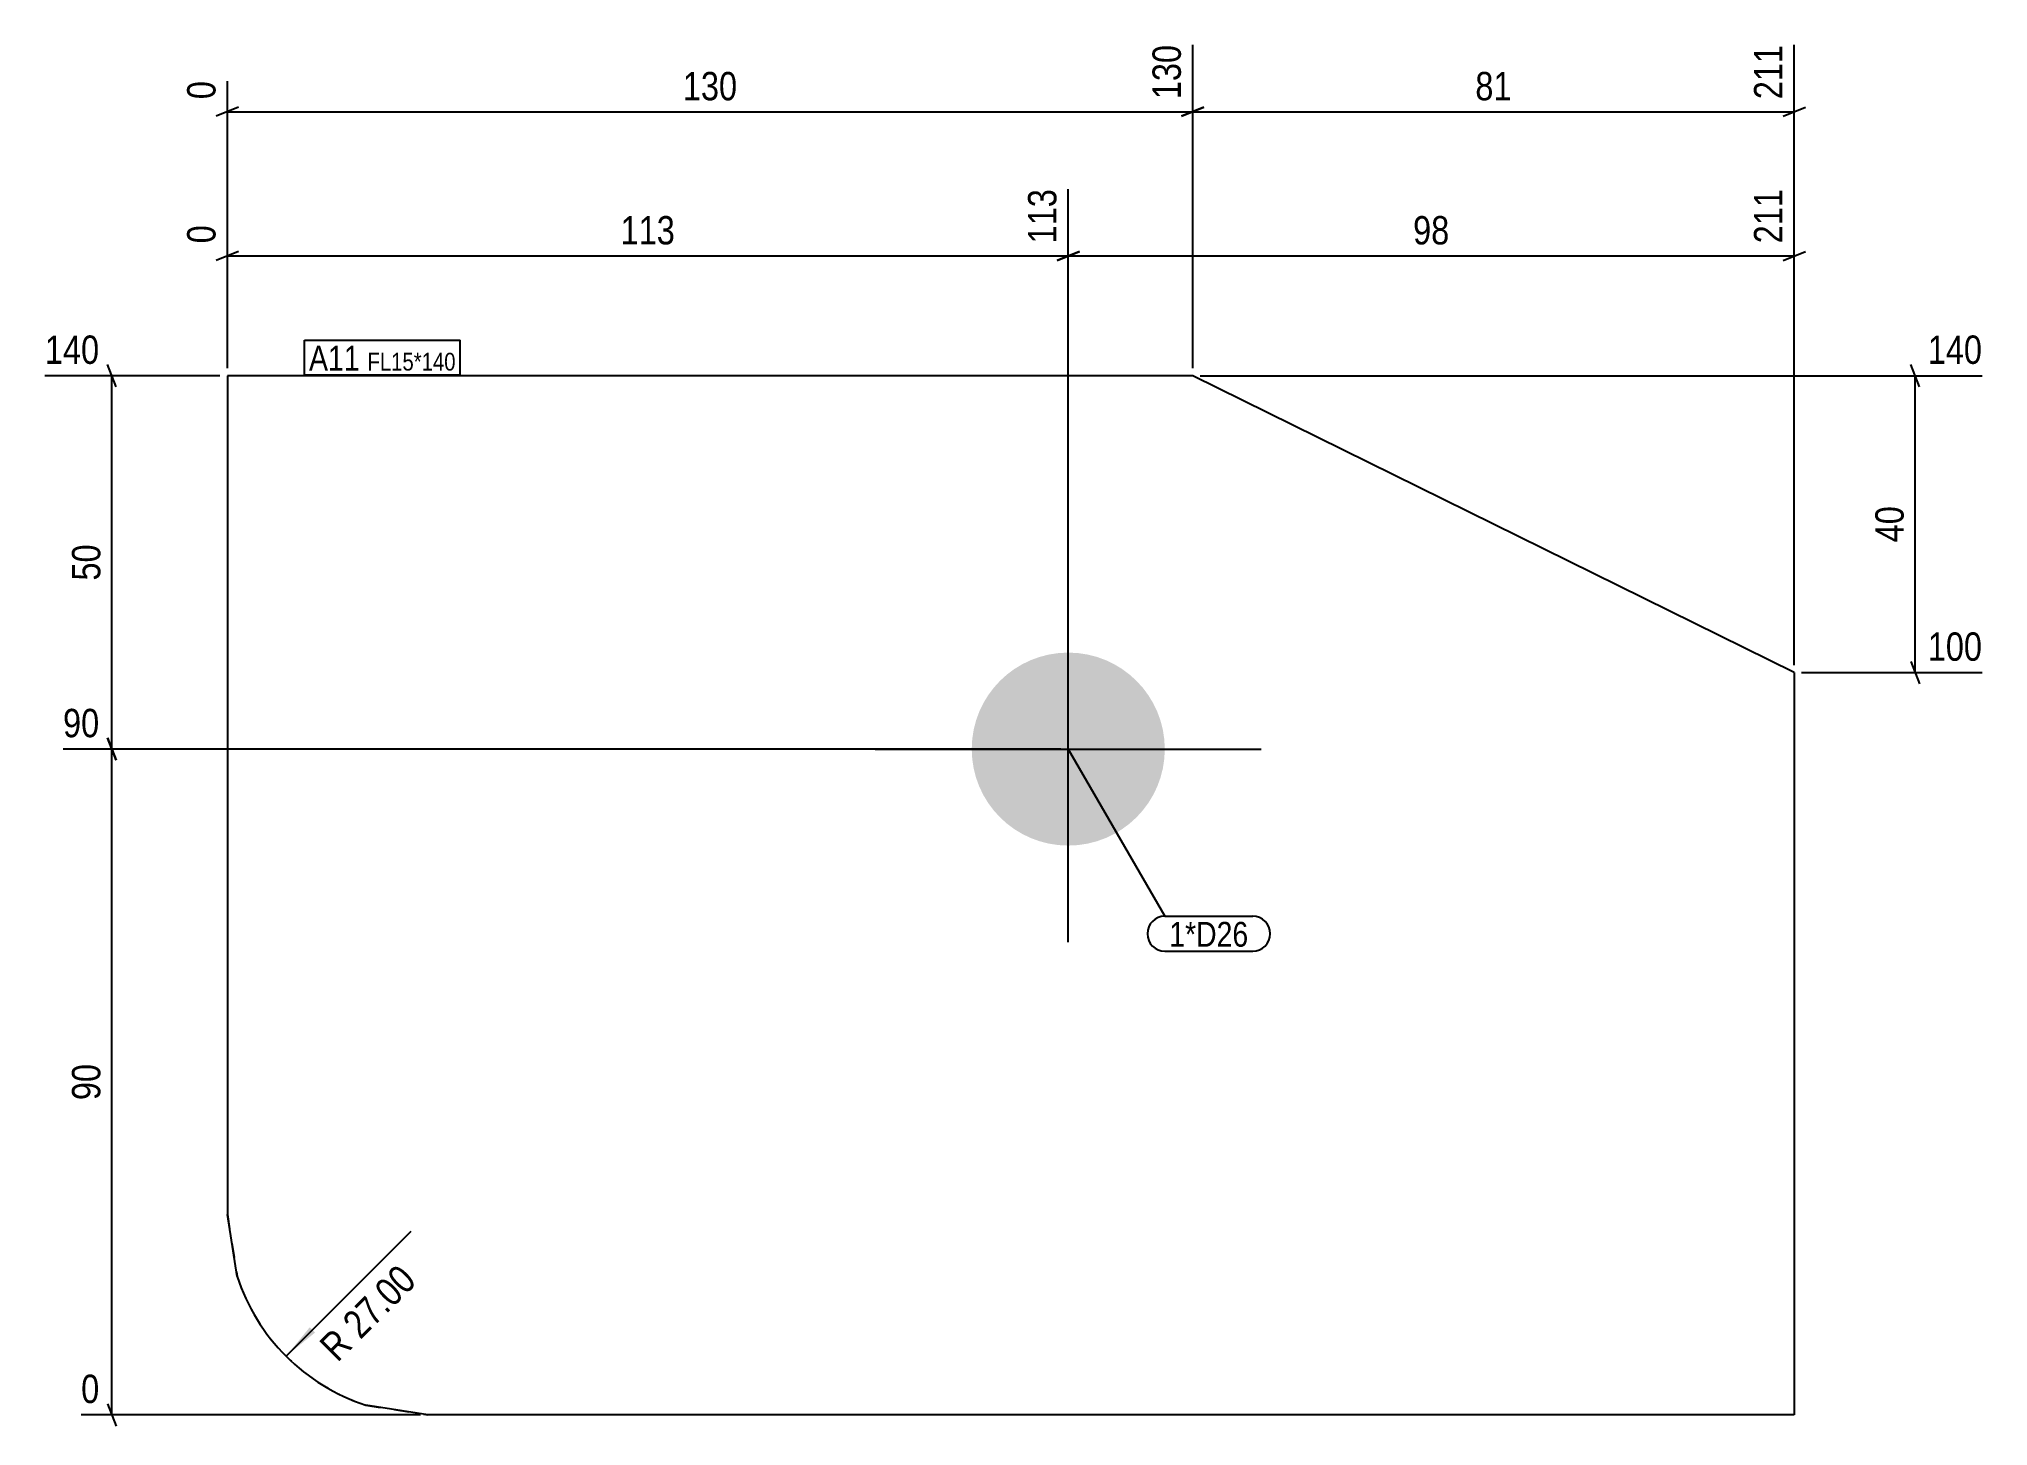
# Model space of a CAD drawing. Header units: millimetres. Extents: x 2 to 265, y 3 to 190.
import ezdxf

# ---------------------------------------------------------------- set-up
doc = ezdxf.new("R2010")
doc.units = ezdxf.units.MM
doc.linetypes.add('DXK_LINE_DOT2', pattern=[3.9198, 1.9599, -1.9599])
for name, color, linetype in [('MÅLSÆTNING', 7, 'Continuous'), ('STÅL', 7, 'Continuous'), ('TEKST', 7, 'Continuous')]:
    doc.layers.add(name, color=color, linetype=linetype)
doc.styles.add('Arial Narrow', font='ARIALN.TTF', dxfattribs={"height": 0.2})

msp = doc.modelspace()

# ---------------------------------------------------------------- hatches: boundary and pattern name
at = {"layer": 'MÅLSÆTNING', "linetype": 'Continuous'}
msp.add_hatch(color=7, dxfattribs=at).paths.add_polyline_path([(39.37, 15.59), (35.48, 12.41), (38.66, 16.3)])
at = {"layer": 'STÅL', "linetype": 'Continuous'}
msp.add_hatch(color=3, dxfattribs=at).paths.add_polyline_path([(140.81, 107.2, -1), (140.81, 81.2, -1)])

# ---------------------------------------------------------------- linework, layer by layer
at = {"layer": 'MÅLSÆTNING', "color": 7, "linetype": 'Continuous'}
for p, q in [((157.57, 145.5), (157.57, 189.07)), ((157.57, 145.5), (157.57, 189.07)), ((29.07, 180.66), (26.07, 179.46)), ((27.57, 180.06), (157.57, 180.06)), ((159.07, 180.66), (156.07, 179.46)), ((156.07, 179.46), (159.07, 180.66)), ((157.57, 180.06), (238.57, 180.06)), ((237.07, 179.46), (240.07, 180.66)), ((140.81, 95.2), (140.81, 169.65)), ((140.81, 95.2), (140.81, 169.65)), ((238.57, 105.5), (238.57, 169.65)), ((27.57, 145.5), (27.57, 164.78)), ((29.07, 161.24), (26.07, 160.04)), ((27.57, 160.64), (140.81, 160.64)), ((142.31, 161.24), (139.31, 160.04)), ((139.31, 160.04), (142.31, 161.24)), ((140.81, 160.64), (238.57, 160.64)), ((237.07, 160.04), (240.07, 161.24)), ((26.57, 144.5), (3, 144.5)), ((12.61, 143), (11.41, 146)), ((12.01, 94.2), (12.01, 144.5)), ((158.57, 144.5), (263.87, 144.5)), ((255.46, 143), (254.26, 146)), ((254.86, 104.5), (254.86, 144.5)), ((254.26, 106), (255.46, 103)), ((239.57, 104.5), (263.87, 104.5)), ((11.41, 95.7), (12.61, 92.7)), ((12.61, 92.7), (11.41, 95.7)), ((139.81, 94.2), (5.44, 94.2)), ((139.81, 94.2), (5.44, 94.2)), ((12.01, 4.5), (12.01, 94.2)), ((35.48, 12.41), (52.32, 29.26)), ((11.41, 6), (12.61, 3)), ((53.57, 4.5), (7.88, 4.5))]:
    msp.add_line(p, q, dxfattribs=at)
msp.add_arc((54.57, 31.5), 27, 198, 252, dxfattribs=at)
at = {"layer": 'STÅL', "color": 2, "linetype": 'Continuous'}
for p, q in [((27.57, 144.5), (27.57, 31.5)), ((157.57, 144.5), (27.57, 144.5)), ((238.57, 104.5), (157.57, 144.5)), ((238.57, 104.5), (238.57, 4.5)), ((28.89, 23.16), (27.57, 31.5)), ((54.57, 4.5), (46.22, 5.82)), ((238.57, 4.5), (54.57, 4.5))]:
    msp.add_line(p, q, dxfattribs=at)
at = {"layer": 'STÅL', "color": 3, "linetype": 'Continuous'}
for p, q in [((140.81, 68.2), (140.81, 120.2)), ((114.81, 94.2), (166.81, 94.2))]:
    msp.add_line(p, q, dxfattribs=at)
at = {"layer": 'STÅL', "color": 7, "linetype": 'DXK_LINE_DOT2'}
for p, q in [((27.57, 31.5), (28.89, 23.16)), ((46.22, 5.82), (54.57, 4.5))]:
    msp.add_line(p, q, dxfattribs=at)
at = {"layer": 'STÅL', "color": 2, "linetype": 'Continuous'}
msp.add_arc((54.57, 31.5), 27, 198, 252, dxfattribs=at)
at = {"layer": 'STÅL', "color": 7, "linetype": 'DXK_LINE_DOT2'}
msp.add_arc((54.57, 31.5), 27, 198, 252, dxfattribs=at)

# ---------------------------------------------------------------- wipeouts: each hides what was drawn before it
at = {"color": 0}
msp.add_wipeout([(165.06, 67.58), (165.06, 71.08), (154.41, 71.08), (154.41, 67.58)], dxfattribs=at).dxf.layer = 'TEKST'

# ---------------------------------------------------------------- next in the draw order: wipeouts: each hides what was drawn before it
at = {"color": 0, "linetype": 'Continuous'}
for points in [[(156.77, 189.87), (151.17, 189.87), (151.17, 180.96), (156.77, 180.96)], [(140.01, 170.45), (134.41, 170.45), (134.41, 161.54), (140.01, 161.54)], [(237.77, 170.45), (232.17, 170.45), (232.17, 161.54), (237.77, 161.54)], [(26.77, 165.58), (21.17, 165.58), (21.17, 161.54), (26.77, 161.54)], [(11.11, 145.3), (11.11, 150.9), (2.2, 150.9), (2.2, 145.3)], [(264.67, 145.3), (264.67, 150.9), (255.76, 150.9), (255.76, 145.3)], [(264.67, 105.3), (264.67, 110.9), (255.76, 110.9), (255.76, 105.3)], [(11.11, 95), (11.11, 100.6), (4.64, 100.6), (4.64, 95)], [(11.11, 5.3), (11.11, 10.9), (7.08, 10.9), (7.08, 5.3)]]:
    msp.add_wipeout(points, dxfattribs=at).dxf.layer = 'MÅLSÆTNING'
at = {"color": 0}
for points, layer in [([(97.02, 180.81), (97.02, 186.41), (88.11, 186.41), (88.11, 180.81)], 'MÅLSÆTNING'), ([(201.31, 180.81), (201.31, 186.41), (194.83, 186.41), (194.83, 180.81)], 'MÅLSÆTNING'), ([(88.64, 161.39), (88.64, 166.99), (79.73, 166.99), (79.73, 161.39)], 'MÅLSÆTNING'), ([(192.92, 161.39), (192.92, 166.99), (186.45, 166.99), (186.45, 161.39)], 'MÅLSÆTNING'), ([(254.11, 127.74), (248.51, 127.74), (248.51, 121.26), (254.11, 121.26)], 'MÅLSÆTNING'), ([(11.26, 122.59), (5.66, 122.59), (5.66, 116.11), (11.26, 116.11)], 'MÅLSÆTNING'), ([(11.26, 52.59), (5.66, 52.59), (5.66, 46.11), (11.26, 46.11)], 'MÅLSÆTNING'), ([(54.38, 22.34), (50.42, 26.3), (38.44, 14.31), (42.4, 10.35)], 'MÅLSÆTNING'), ([(45.39, 145.2), (45.39, 148.7), (38.57, 148.7), (38.57, 145.2)], 'TEKST'), ([(165.06, 67.58), (165.06, 71.08), (154.41, 71.08), (154.41, 67.58)], 'TEKST')]:
    msp.add_wipeout(points, dxfattribs=at).dxf.layer = layer

# ---------------------------------------------------------------- next in the draw order: linework, layer by layer
at = {"layer": 'MÅLSÆTNING', "color": 7, "linetype": 'Continuous'}
for p, q in [((238.57, 105.5), (238.57, 189.07)), ((27.57, 145.5), (27.57, 184.2))]:
    msp.add_line(p, q, dxfattribs=at)
at = {"layer": 'TEKST', "color": 7, "linetype": 'Continuous'}
for p, q in [((140.81, 94.2), (153.81, 71.68)), ((153.81, 71.68), (165.66, 71.68)), ((153.81, 66.98), (165.66, 66.98))]:
    msp.add_line(p, q, dxfattribs=at)
for centre, start, end in [((153.81, 69.33), 90, 270), ((165.66, 69.33), 270, 90)]:
    msp.add_arc(centre, 2.35, start, end, dxfattribs=at)

# ---------------------------------------------------------------- next in the draw order: texts
at = {"layer": 'MÅLSÆTNING', "color": 3, "linetype": 'Continuous', "style": 'Arial Narrow'}
for s, height, p in [('130', 3.818, (155.97, 181.76)), ('113', 3.818, (139.21, 162.34)), ('211', 3.818, (236.97, 162.34)), ('0', 3.82, (25.97, 162.34))]:
    msp.add_text(s, height=height, rotation=90.0002, dxfattribs=at).set_placement(p)
at = {"layer": 'MÅLSÆTNING', "color": 3, "style": 'Arial Narrow'}
for s, p in [('130', (88.91, 181.61)), ('81', (195.63, 181.61)), ('113', (80.53, 162.19)), ('98', (187.25, 162.19))]:
    msp.add_text(s, height=3.818, dxfattribs=at).set_placement(p)
at = {"layer": 'MÅLSÆTNING', "color": 3, "linetype": 'Continuous', "style": 'Arial Narrow'}
for s, height, p in [('140', 3.818, (3, 146.1)), ('140', 3.818, (256.56, 146.1)), ('100', 3.818, (256.56, 106.1)), ('90', 3.818, (5.44, 95.8)), ('0', 3.82, (7.88, 6.1))]:
    msp.add_text(s, height=height, dxfattribs=at).set_placement(p)
at = {"layer": 'MÅLSÆTNING', "color": 3, "style": 'Arial Narrow'}
for s, rotation, p in [('40', 90.0002, (253.31, 122.06)), ('50', 90.0002, (10.46, 116.91)), ('90', 90.0002, (10.46, 46.91)), ('R 27.00', 45.0001, (42.4, 11.48))]:
    msp.add_text(s, height=3.818, rotation=rotation, dxfattribs=at).set_placement(p)
at = {"layer": 'TEKST', "color": 3, "style": 'Arial Narrow'}
msp.add_text('1*D26', height=3.34, dxfattribs=at).set_placement((154.41, 67.58))

# ---------------------------------------------------------------- next in the draw order: wipeouts: each hides what was drawn before it
at = {"color": 0}
msp.add_wipeout([(45.39, 145.2), (45.39, 148.7), (38.57, 148.7), (38.57, 145.2)], dxfattribs=at).dxf.layer = 'TEKST'

# ---------------------------------------------------------------- next in the draw order: linework, layer by layer
at = {"layer": 'TEKST', "color": 7, "linetype": 'Continuous'}
for p, q in [((37.97, 149.3), (58.92, 149.3)), ((37.97, 144.6), (37.97, 149.3))]:
    msp.add_line(p, q, dxfattribs=at)

# ---------------------------------------------------------------- next in the draw order: wipeouts: each hides what was drawn before it
at = {"color": 0, "linetype": 'Continuous'}
for points in [[(237.77, 189.87), (232.17, 189.87), (232.17, 180.96), (237.77, 180.96)], [(26.77, 185), (21.17, 185), (21.17, 180.96), (26.77, 180.96)]]:
    msp.add_wipeout(points, dxfattribs=at).dxf.layer = 'MÅLSÆTNING'
at = {"color": 0}
msp.add_wipeout([(58.32, 145.2), (58.32, 147.7), (46.44, 147.7), (46.44, 145.2)], dxfattribs=at).dxf.layer = 'TEKST'

# ---------------------------------------------------------------- next in the draw order: texts
at = {"layer": 'MÅLSÆTNING', "color": 3, "linetype": 'Continuous', "style": 'Arial Narrow'}
for s, height, p in [('211', 3.818, (236.97, 181.76)), ('0', 3.82, (25.97, 181.76))]:
    msp.add_text(s, height=height, rotation=90.0002, dxfattribs=at).set_placement(p)

# ---------------------------------------------------------------- next in the draw order: wipeouts: each hides what was drawn before it
at = {"color": 0}
msp.add_wipeout([(58.32, 145.2), (58.32, 147.7), (46.44, 147.7), (46.44, 145.2)], dxfattribs=at).dxf.layer = 'TEKST'

# ---------------------------------------------------------------- next in the draw order: linework, layer by layer
at = {"layer": 'TEKST', "color": 7, "linetype": 'Continuous'}
for p, q in [((58.92, 144.6), (58.92, 149.3)), ((37.97, 144.6), (58.92, 144.6))]:
    msp.add_line(p, q, dxfattribs=at)

# ---------------------------------------------------------------- next in the draw order: texts
at = {"layer": 'TEKST', "color": 3, "style": 'Arial Narrow'}
for s, height, p in [('A11', 3.34, (38.57, 145.2)), ('FL15*140', 2.386, (46.44, 145.2))]:
    msp.add_text(s, height=height, dxfattribs=at).set_placement(p)

doc.saveas('drawing.dxf')
